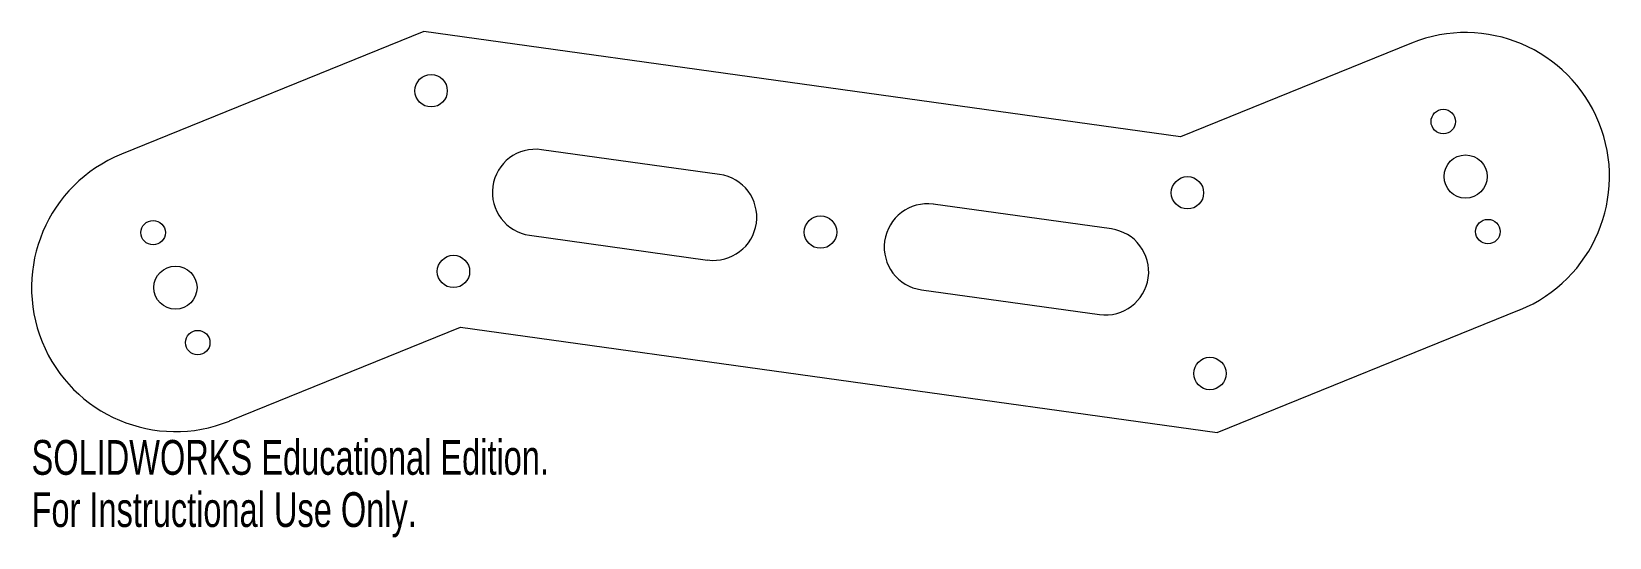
# Model space of a CAD drawing. Header units: millimetres. Extents: x -20 to 199, y -35 to 36.
import ezdxf

# ---------------------------------------------------------------- set-up
doc = ezdxf.new("R2010")
doc.units = ezdxf.units.MM
doc.styles.add('SLDTEXTSTYLE0', font='TXT', dxfattribs={"width": 0.7})

msp = doc.modelspace()

# ---------------------------------------------------------------- linework, layer by layer
at = {"color": 7, "linetype": 'Continuous', "lineweight": 15}
for p, q in [((34.51, 35.58), (-7.52, 18.53)), ((139.72, 20.95), (34.51, 35.58)), ((171.82, 33.97), (139.72, 20.95)), ((75.64, 15.73), (50.88, 19.17)), ((130.11, 8.15), (105.35, 11.59)), ((49.22, 7.29), (73.98, 3.84)), ((103.7, -0.29), (128.46, -3.74)), ((144.82, -20.15), (186.85, -3.1)), ((7.52, -18.53), (39.62, -5.51)), ((39.62, -5.51), (144.82, -20.15))]:
    msp.add_line(p, q, dxfattribs=at)
for centre, radius in [((35.54, 27.36), 2.25), ((176.24, 23.08), 1.7), ((179.34, 15.44), 3), ((140.68, 13.18), 2.25), ((-3.1, 7.64), 1.7), ((89.67, 7.72), 2.25), ((182.44, 7.79), 1.7), ((38.65, 2.25), 2.25), ((0, 0), 3), ((3.1, -7.64), 1.7), ((143.8, -11.93), 2.25)]:
    msp.add_circle(centre, radius, dxfattribs=at)
for centre, radius, start, end in [((179.34, 15.44), 20, 292.08, 112.08), ((0, 0), 20, 112.08, 292.08), ((50.05, 13.23), 6, 82.08, 262.08), ((74.81, 9.79), 6, 262.08, 82.08), ((104.53, 5.65), 6, 82.08, 262.08), ((129.29, 2.21), 6, 262.08, 82.08)]:
    msp.add_arc(centre, radius, start, end, dxfattribs=at)

# ---------------------------------------------------------------- texts
at = {"color": 7, "linetype": 'Continuous', "char_height": 4.8336, "attachment_point": 1, "style": 'SLDTEXTSTYLE0'}
for s, insert in [('SOLIDWORKS Educational Edition.', (-20, -21.17)), ('For Instructional Use Only.', (-20, -28.42))]:
    msp.add_mtext(s, dxfattribs=dict(at, insert=insert))

doc.saveas('drawing.dxf')
